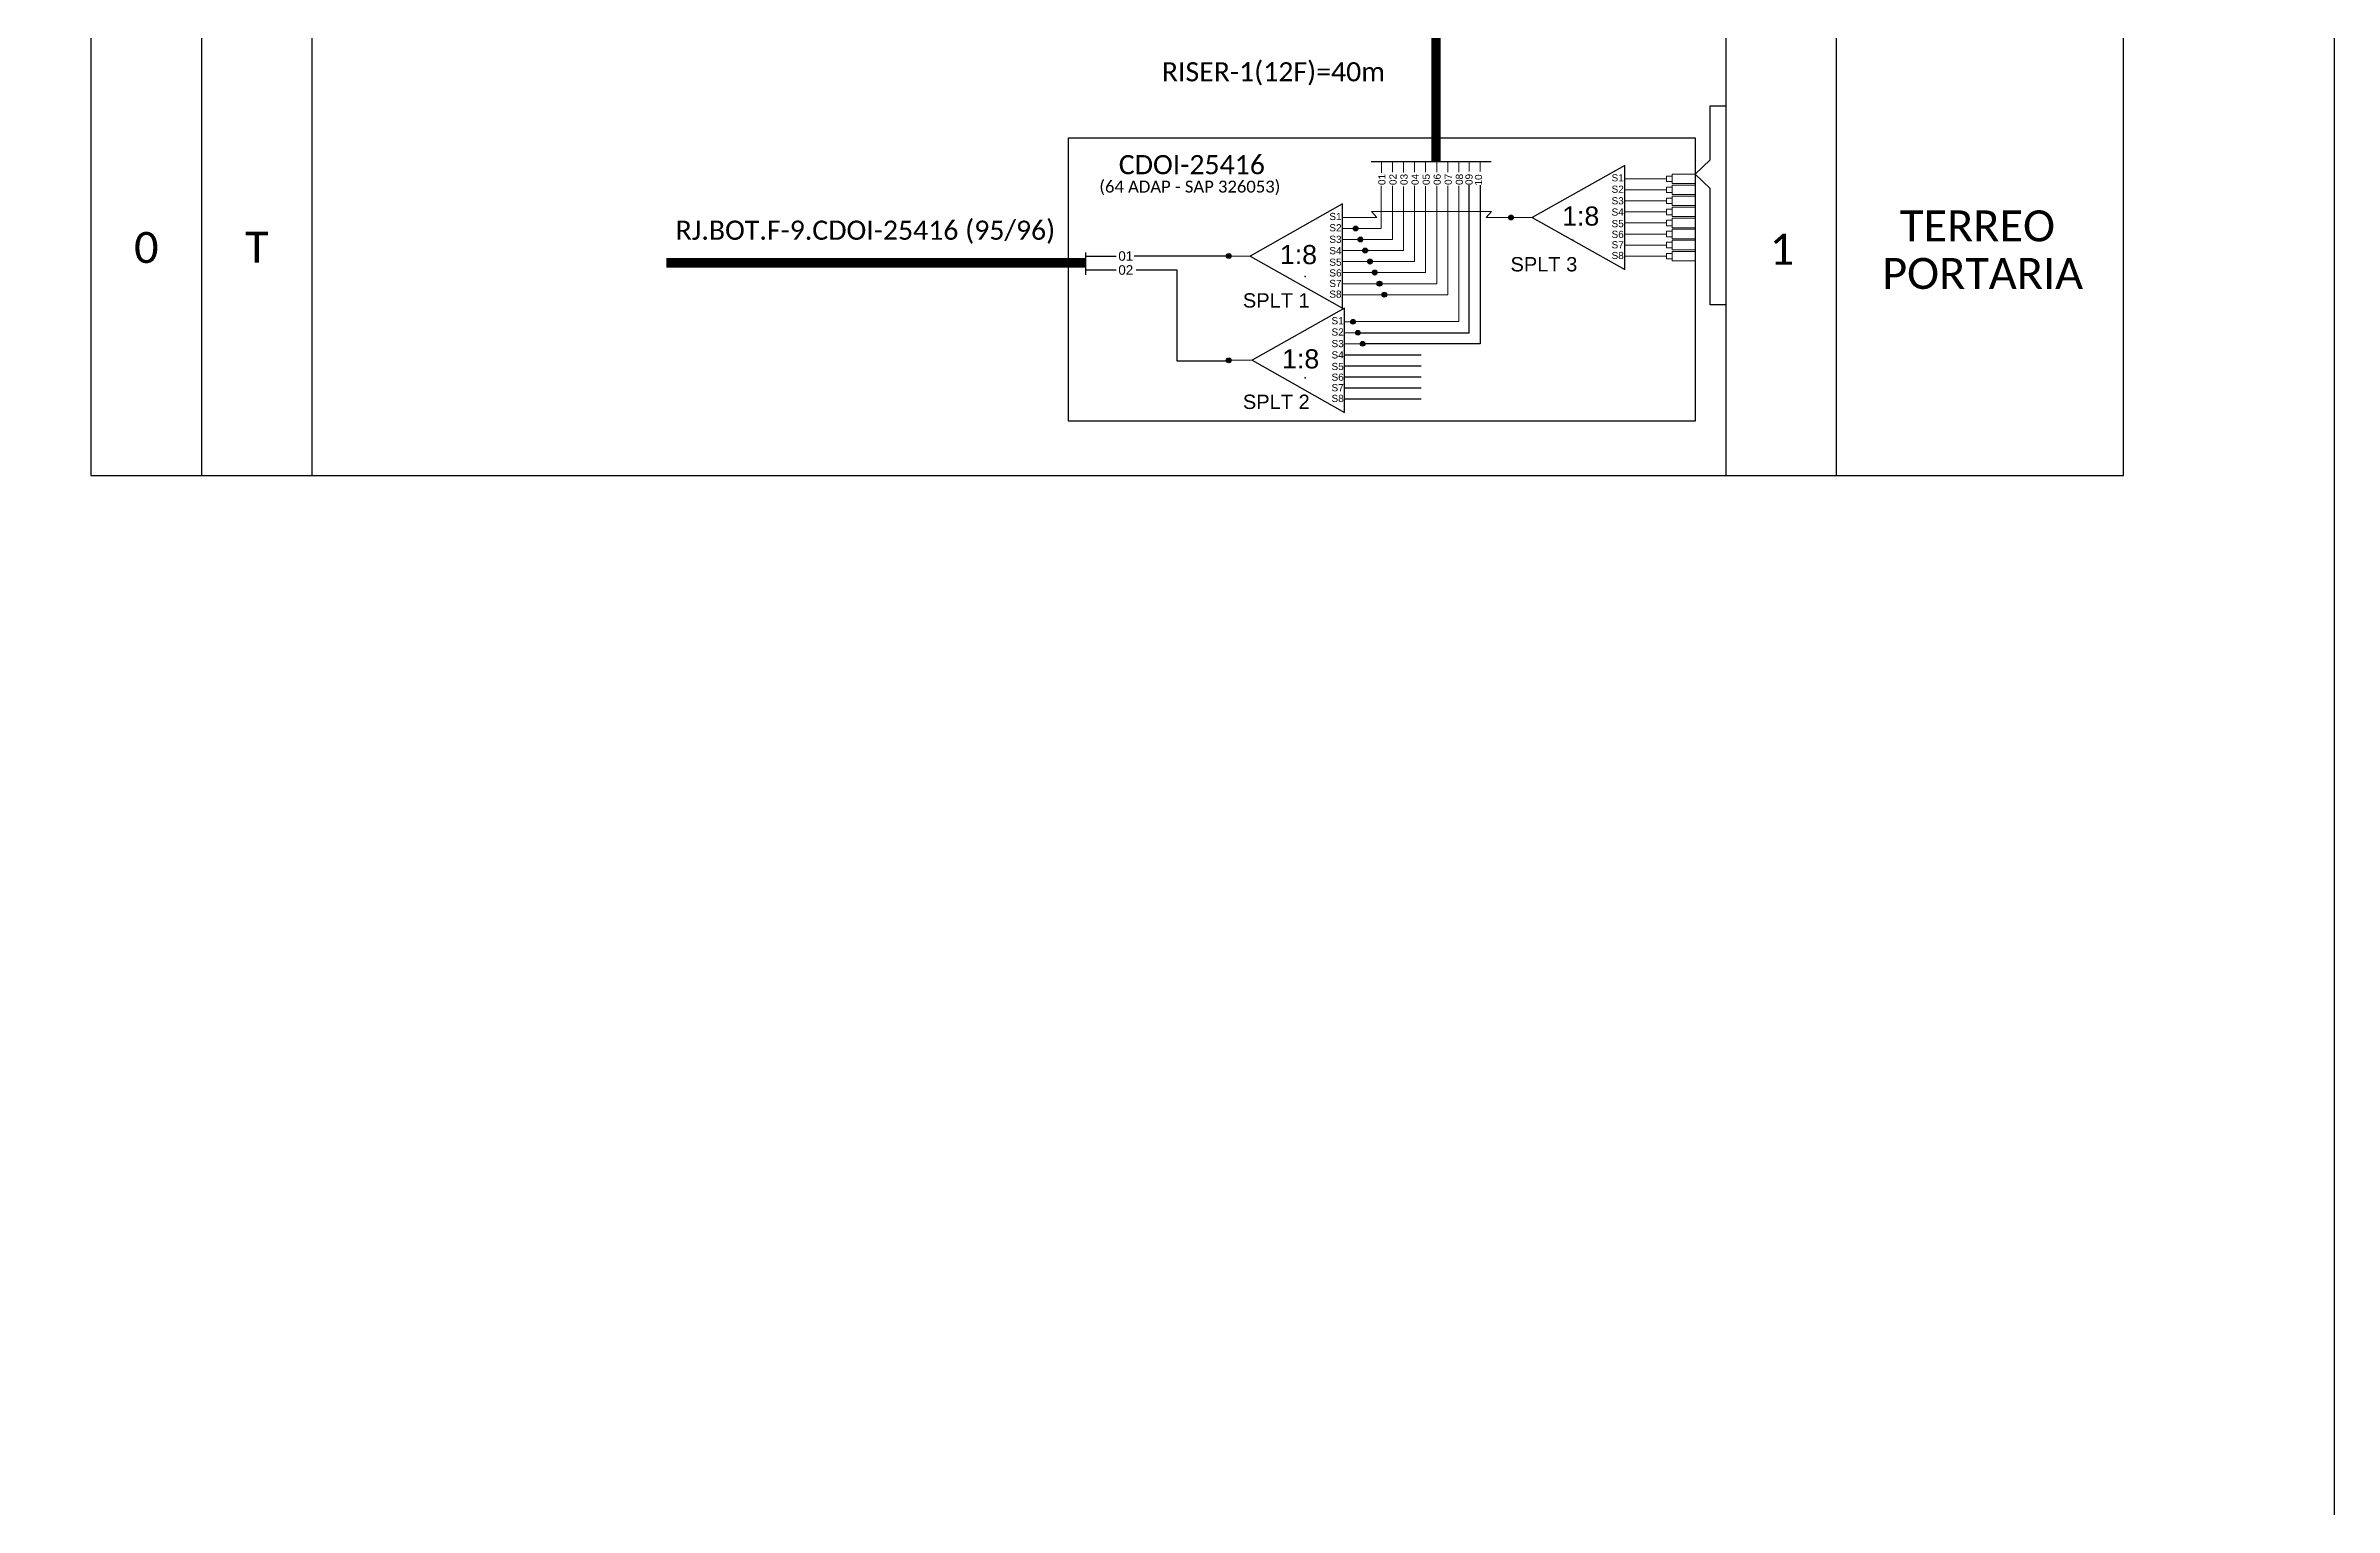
# Model space of a CAD drawing. Extents: x -4 to 1788, y 1 to 595.
# Drawn here: x 1549.1 to 1788.5, y 154 to 306.8 of the extents above; entities that cross this region are included whole.
import ezdxf
from ezdxf.enums import TextEntityAlignment as Align

# ---------------------------------------------------------------- set-up
doc = ezdxf.new("R2010")
doc.units = 0
doc.styles.add('ARIAL', font='arial.ttf')
doc.styles.add('WMF-Calibri0', font='calibri.ttf')
doc.linetypes.add('RESERVA', pattern='A,0.5,-0.15,["RESERVA",Standard,S=0.18,R=0,X=0,Y=-0.1],-1.3', length=1.95)

# ---------------------------------------------------------------- blocks, each defined once
blk = doc.blocks.new('SPLT_1-8_SC-APC')
at = {"color": 1}
blk.add_lwpolyline([(-7.37, -2.1), (-17.04, -7.55), (-7.37, -13), (-7.37, -2.1)], dxfattribs=at)
at = {"color": 3, "lineweight": 0}
for points in [[(-2.99, -3.51), (-7.37, -3.51)], [(-7.37, -4.66), (-2.99, -4.66)], [(-2.41, -3.02), (-2.41, -4)], [(-2.41, -3.02), (0, -3.02)], [(-2.41, -4), (0, -4)], [(-2.41, -4.17), (-2.41, -5.16)], [(-2.41, -4.17), (0, -4.17)], [(-7.37, -5.82), (-2.99, -5.82)], [(-7.37, -6.97), (-2.99, -6.97)], [(-2.41, -5.16), (0, -5.16)], [(-2.41, -5.32), (-2.41, -6.31)], [(-2.41, -5.32), (0, -5.32)], [(-2.41, -6.31), (0, -6.31)], [(-2.41, -6.48), (-2.41, -7.46)], [(-2.41, -6.48), (0, -6.48)], [(-7.37, -8.12), (-2.99, -8.12)], [(-7.37, -9.28), (-2.99, -9.28)], [(-2.41, -7.46), (0, -7.46)], [(-2.41, -7.63), (-2.41, -8.62)], [(-2.41, -7.63), (0, -7.63)], [(-2.41, -8.62), (0, -8.62)], [(-2.41, -8.78), (-2.41, -9.77)], [(-2.41, -8.78), (0, -8.78)], [(-7.37, -10.43), (-2.99, -10.43)], [(-7.37, -11.58), (-2.99, -11.58)], [(-2.41, -9.77), (0, -9.77)], [(-2.41, -9.94), (-2.41, -10.92)], [(-2.41, -9.94), (0, -9.94)], [(-2.41, -10.92), (0, -10.92)], [(-2.41, -11.09), (-2.41, -12.08)], [(-2.41, -11.09), (0, -11.09)], [(-2.41, -12.08), (0, -12.08)]]:
    blk.add_lwpolyline(points, dxfattribs=at)
for points in [[(-2.99, -3.22), (-2.41, -3.22), (-2.41, -3.8), (-2.99, -3.8)], [(-2.99, -4.38), (-2.41, -4.38), (-2.41, -4.95), (-2.99, -4.95)], [(-2.99, -5.53), (-2.41, -5.53), (-2.41, -6.1), (-2.99, -6.1)], [(-2.99, -6.68), (-2.41, -6.68), (-2.41, -7.26), (-2.99, -7.26)], [(-2.99, -7.84), (-2.41, -7.84), (-2.41, -8.41), (-2.99, -8.41)], [(-2.99, -8.99), (-2.41, -8.99), (-2.41, -9.56), (-2.99, -9.56)], [(-2.99, -10.14), (-2.41, -10.14), (-2.41, -10.72), (-2.99, -10.72)], [(-2.99, -11.3), (-2.41, -11.3), (-2.41, -11.87), (-2.99, -11.87)]]:
    blk.add_lwpolyline(points, close=True, dxfattribs=at)
at = {"color": 1, "lineweight": 0}
blk.add_lwpolyline([(-17.04, -7.55), (-19.26, -7.55)], dxfattribs=at)
at = {"color": 1, "style": 'ARIAL'}
for s, height, p in [('S1', 0.75, (-8.74, -3.78)), ('S2', 0.75, (-8.74, -4.97)), ('1:8', 2, (-13.91, -8.4)), ('S3', 0.75, (-8.74, -6.18)), ('S4', 0.75, (-8.74, -7.36)), ('S5', 0.75, (-8.74, -8.57)), ('S6', 0.75, (-8.74, -9.69)), ('S7', 0.75, (-8.74, -10.78)), ('S8', 0.75, (-8.74, -11.9))]:
    blk.add_text(s, height=height, dxfattribs=at).set_placement(p)
blk = doc.blocks.new('SPLITTER_')
blk.add_point((0, 0))
at = {"style": 'ARIAL', "flags": 4}
blk.add_attdef('SPLT', (0, -3.26), '', height=1.5, dxfattribs=at)

msp = doc.modelspace()

# ---------------------------------------------------------------- hatches: boundary and pattern name
h = msp.add_hatch(color=3)
h.dxf.hatch_style = 1
edge = h.paths.add_edge_path()
edge.add_arc((1686.1, 287.7), 0.256, 0, 360)
h = msp.add_hatch(color=3)
h.dxf.hatch_style = 1
edge = h.paths.add_edge_path()
edge.add_arc((1702.35, 288.85), 0.256, 0, 360)
h = msp.add_hatch(color=3)
h.dxf.hatch_style = 1
edge = h.paths.add_edge_path()
edge.add_arc((1672.83, 284.82), 0.256, 0, 360)
h = msp.add_hatch(color=3)
h.dxf.hatch_style = 1
edge = h.paths.add_edge_path()
edge.add_arc((1686.6, 286.55), 0.256, 0, 360)
h = msp.add_hatch(color=3)
h.dxf.hatch_style = 1
edge = h.paths.add_edge_path()
edge.add_arc((1687.1, 285.39), 0.256, 0, 360)
h = msp.add_hatch(color=3)
h.dxf.hatch_style = 1
edge = h.paths.add_edge_path()
edge.add_arc((1687.6, 284.24), 0.256, 0, 360)
h = msp.add_hatch(color=3)
h.dxf.hatch_style = 1
edge = h.paths.add_edge_path()
edge.add_arc((1688.1, 283.09), 0.256, 0, 360)
h = msp.add_hatch(color=3)
h.dxf.hatch_style = 1
edge = h.paths.add_edge_path()
edge.add_arc((1688.6, 281.93), 0.256, 0, 360)
h = msp.add_hatch(color=3)
h.dxf.hatch_style = 1
edge = h.paths.add_edge_path()
edge.add_arc((1689.1, 280.78), 0.256, 0, 360)
h = msp.add_hatch(color=3)
h.dxf.hatch_style = 1
edge = h.paths.add_edge_path()
edge.add_arc((1685.83, 277.95), 0.242, 0, 360)
h = msp.add_hatch(color=3)
h.dxf.hatch_style = 1
edge = h.paths.add_edge_path()
edge.add_arc((1686.33, 276.8), 0.242, 0, 360)
h = msp.add_hatch(color=3)
h.dxf.hatch_style = 1
edge = h.paths.add_edge_path()
edge.add_arc((1686.83, 275.65), 0.242, 0, 360)
h = msp.add_hatch(color=3)
h.dxf.hatch_style = 1
edge = h.paths.add_edge_path()
edge.add_arc((1672.83, 273.92), 0.256, 0, 360)

# ---------------------------------------------------------------- linework, layer by layer
at = {"color": 3}
msp.add_line((1672.83, 284.82), (1662.95, 284.82), dxfattribs=at)
at = {"color": 7}
msp.add_lwpolyline([(947.45, 595.26), (1788.45, 595.26), (1788.45, 1.26), (947.45, 1.26)], close=True, dxfattribs=at)
for points in [[(1553.83, 541.54), (1553.83, 261.88), (1766.42, 261.88), (1766.42, 541.54)], [(1576.98, 261.88), (1576.98, 541.54)], [(1724.83, 541.54), (1724.83, 261.88)], [(1565.4, 537.43), (1565.4, 261.88)], [(1736.4, 261.88), (1736.4, 533.32)]]:
    msp.add_lwpolyline(points)
at = {"color": 5, "const_width": 1}
msp.add_lwpolyline([(1694.51, 294.69), (1694.51, 523.31)], dxfattribs=at)
at = {"color": 3}
for points in [[(1724.83, 279.73), (1723.18, 279.73), (1723.18, 291.87), (1721.61, 293.38), (1723.18, 294.89), (1723.18, 300.53), (1724.83, 300.53)], [(1657.9, 284.82), (1661.06, 284.82)]]:
    msp.add_lwpolyline(points, dxfattribs=at)
at = {"color": 1}
msp.add_lwpolyline([(1656.06, 297.16), (1721.61, 297.16), (1721.61, 267.55), (1656.06, 267.55)], close=True, dxfattribs=at)
at = {"color": 5}
for points in [[(1687.72, 294.69), (1700.28, 294.69)], [(1686.33, 276.8), (1697.97, 276.8), (1697.97, 292.21)], [(1699.12, 292.21), (1699.12, 275.65), (1686.83, 275.65)]]:
    msp.add_lwpolyline(points, dxfattribs=at)
at = {"color": 5, "lineweight": 0}
for points in [[(1688.8, 294.69), (1688.8, 293.53)], [(1689.95, 294.69), (1689.95, 293.57)], [(1691.11, 294.69), (1691.11, 293.56)], [(1692.27, 294.69), (1692.27, 293.57)], [(1693.42, 294.69), (1693.42, 293.57)], [(1694.58, 294.69), (1694.58, 293.57)], [(1695.74, 294.7), (1695.74, 293.57)], [(1696.89, 294.7), (1696.89, 293.57)], [(1697.97, 294.69), (1697.97, 293.66)], [(1699.12, 294.69), (1699.12, 293.64)], [(1685.84, 277.96), (1696.89, 277.97), (1696.89, 292.14)], [(1688.78, 292.14), (1688.78, 287.7), (1686.34, 287.7)], [(1689.94, 292.14), (1689.94, 286.55), (1686.84, 286.55)], [(1691.11, 292.1), (1691.11, 285.39), (1687.34, 285.39)], [(1687.84, 284.24), (1692.27, 284.24), (1692.27, 292.14)], [(1688.34, 283.09), (1693.42, 283.09), (1693.42, 292.13)], [(1688.84, 281.93), (1694.58, 281.93), (1694.58, 292.14)], [(1689.34, 280.78), (1695.74, 280.78), (1695.74, 292.14)]]:
    msp.add_lwpolyline(points, dxfattribs=at)
at = {"color": 1}
for points in [[(1684.72, 290.27), (1675.06, 284.82), (1684.72, 279.37), (1684.72, 290.27)], [(1657.9, 282.84), (1657.9, 285.2)], [(1684.95, 279.36), (1675.28, 273.92), (1684.95, 268.47), (1684.95, 279.36)]]:
    msp.add_lwpolyline(points, dxfattribs=at)
at = {"color": 7, "lineweight": 0}
for points in [[(1688.32, 288.85), (1684.72, 288.85)], [(1684.72, 287.7), (1686.1, 287.7)], [(1688.32, 288.85), (1687.76, 289.48), (1688.73, 289.48)], [(1699.76, 288.85), (1700.32, 289.48), (1688.73, 289.48)], [(1702.35, 288.85), (1702.35, 288.85), (1702.35, 288.85), (1699.76, 288.85)], [(1684.72, 286.55), (1686.6, 286.55)], [(1684.72, 285.39), (1687.1, 285.39)], [(1684.72, 284.24), (1687.6, 284.24)], [(1684.72, 283.09), (1688.1, 283.09)], [(1684.72, 281.93), (1688.6, 281.93)], [(1684.72, 280.78), (1689.1, 280.78)], [(1685.83, 277.95), (1684.95, 277.95)], [(1684.95, 276.8), (1686.33, 276.8)], [(1684.95, 275.65), (1686.83, 275.65)]]:
    msp.add_lwpolyline(points, dxfattribs=at)
at = {"color": 1, "const_width": 1}
msp.add_lwpolyline([(1614, 284.1), (1657.9, 284.1)], dxfattribs=at)
at = {"color": 2}
for points in [[(1657.9, 283.36), (1661.06, 283.36)], [(1663.13, 283.36), (1667.39, 283.36), (1667.39, 273.88), (1672.88, 273.88)]]:
    msp.add_lwpolyline(points, dxfattribs=at)
at = {"color": 1, "lineweight": 0}
for points in [[(1675.06, 284.82), (1672.83, 284.82)], [(1675.28, 273.92), (1673.06, 273.92)]]:
    msp.add_lwpolyline(points, dxfattribs=at)
at = {"color": 8, "linetype": 'RESERVA', "ltscale": 4}
for points in [[(1684.95, 274.49), (1692.97, 274.49)], [(1684.95, 273.34), (1692.97, 273.34)], [(1684.95, 272.19), (1692.97, 272.19)], [(1684.95, 271.03), (1692.97, 271.03)], [(1684.95, 269.88), (1692.97, 269.88)]]:
    msp.add_lwpolyline(points, dxfattribs=at)
at = {"color": 3}
for centre, radius in [((1686.1, 287.7), 0.256), ((1702.35, 288.85), 0.256), ((1672.83, 284.82), 0.256), ((1686.6, 286.55), 0.256), ((1686.6, 286.55), 0.242), ((1687.1, 285.39), 0.256), ((1687.6, 284.24), 0.256), ((1687.6, 284.24), 0.242), ((1688.1, 283.09), 0.256), ((1688.1, 283.09), 0.242), ((1688.6, 281.93), 0.256), ((1688.6, 281.93), 0.242), ((1689.1, 280.78), 0.256), ((1689.1, 280.78), 0.242), ((1685.83, 277.95), 0.242), ((1686.33, 276.8), 0.242), ((1686.83, 275.65), 0.242), ((1672.83, 273.92), 0.256)]:
    msp.add_circle(centre, radius, dxfattribs=at)

# ---------------------------------------------------------------- block references
msp.add_blockref('SPLT_1-8_SC-APC', (1721.61, 296.4), dxfattribs=at)
ref = msp.add_blockref('SPLITTER_', (1708.83, 286.47), dxfattribs=dict(xscale=-1))
ref.add_attrib('SPLT', 'SPLT 3', (1702.3, 283.21), dxfattribs={"height": 1.5, "style": 'ARIAL'})
ref = msp.add_blockref('SPLITTER_', (1680.84, 282.69), dxfattribs=dict(xscale=-1))
ref.add_attrib('SPLT', 'SPLT 1', (1674.31, 279.43), dxfattribs={"height": 1.5, "style": 'ARIAL'})
ref = msp.add_blockref('SPLITTER_', (1680.84, 272.09), dxfattribs=dict(xscale=-1))
ref.add_attrib('SPLT', 'SPLT 2', (1674.31, 268.83), dxfattribs={"height": 1.5, "style": 'ARIAL'})

# ---------------------------------------------------------------- texts
at = {"color": 5, "style": 'WMF-Calibri0'}
msp.add_text('RISER-1(12F)=40m', height=2, dxfattribs=at).set_placement((1665.83, 303.08))
at = {"color": 1}
for s, height, style, p in [('CDOI-25416', 2, 'WMF-Calibri0', (1661.33, 293.37)), ('S1', 0.75, 'ARIAL', (1683.35, 288.58)), ('S2', 0.75, 'ARIAL', (1683.35, 287.4)), ('1:8', 2, 'ARIAL', (1678.18, 283.97)), ('S3', 0.75, 'ARIAL', (1683.35, 286.19)), ('S4', 0.75, 'ARIAL', (1683.35, 285.01)), ('S5', 0.75, 'ARIAL', (1683.35, 283.8)), ('S6', 0.75, 'ARIAL', (1683.35, 282.68)), ('S7', 0.75, 'ARIAL', (1683.35, 281.58)), ('S8', 0.75, 'ARIAL', (1683.35, 280.46)), ('S1', 0.75, 'ARIAL', (1683.58, 277.68)), ('S2', 0.75, 'ARIAL', (1683.58, 276.5)), ('S3', 0.75, 'ARIAL', (1683.58, 275.29)), ('1:8', 2, 'ARIAL', (1678.41, 273.07)), ('S4', 0.75, 'ARIAL', (1683.58, 274.11)), ('S5', 0.75, 'ARIAL', (1683.58, 272.9)), ('S6', 0.75, 'ARIAL', (1683.58, 271.78)), ('S7', 0.75, 'ARIAL', (1683.58, 270.68)), ('S8', 0.75, 'ARIAL', (1683.58, 269.56))]:
    msp.add_text(s, height=height, dxfattribs=dict(at, style=style)).set_placement(p)
at = {"color": 1, "style": 'WMF-Calibri0'}
msp.add_text('(64 ADAP - SAP 326053)', height=1.25, dxfattribs=at).set_placement((1668.76, 291.45), align=Align.CENTER)
at = {"style": 'ARIAL'}
for s, p in [('01', (1688.85, 292.82)), ('02', (1690.01, 292.82)), ('03', (1691.16, 292.82)), ('04', (1692.32, 292.82)), ('05', (1693.48, 292.82)), ('06', (1694.63, 292.82)), ('07', (1695.79, 292.83)), ('08', (1696.95, 292.83)), ('09', (1697.96, 292.82)), ('10', (1698.95, 292.77))]:
    msp.add_text(s, height=0.75, rotation=90, dxfattribs=at).set_placement(p, align=Align.MIDDLE_CENTER)
at = {"color": 7, "style": 'WMF-Calibri0'}
for s, p in [('TERREO', (1743.03, 286.35)), ('PORTARIA', (1741.17, 281.38))]:
    msp.add_text(s, height=3.24, dxfattribs=at).set_placement(p)
at = {"color": 1, "style": 'WMF-Calibri0'}
msp.add_text('RJ.BOT.F-9.CDOI-25416 (95/96)', height=2, dxfattribs=at).set_placement((1634.83, 287.52, 3.73), align=Align.MIDDLE_CENTER)
at = {"style": 'ARIAL'}
for s, p in [('01', (1662.06, 284.82)), ('02', (1662.06, 283.36))]:
    msp.add_text(s, height=1, dxfattribs=at).set_placement(p, align=Align.MIDDLE_CENTER)
at = {"color": 7, "style": 'WMF-Calibri0'}
for tag, flags, p in [('0', 4, (1559.62, 285.71)), ('T', 12, (1571.19, 285.75)), ('1', 4, (1730.69, 285.54))]:
    msp.add_attdef(tag, text='XX', height=3.24, dxfattribs=dict(at, flags=flags)).set_placement(p, align=Align.MIDDLE_CENTER)

doc.saveas('drawing.dxf')
